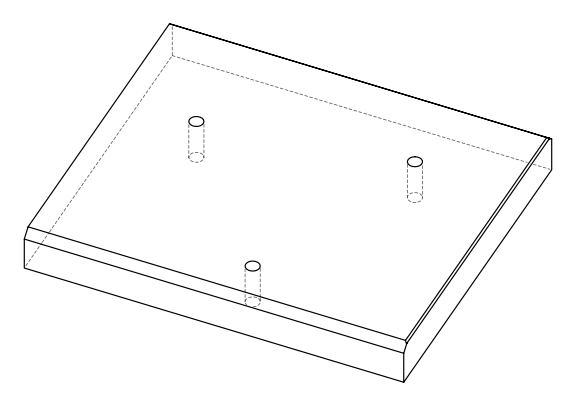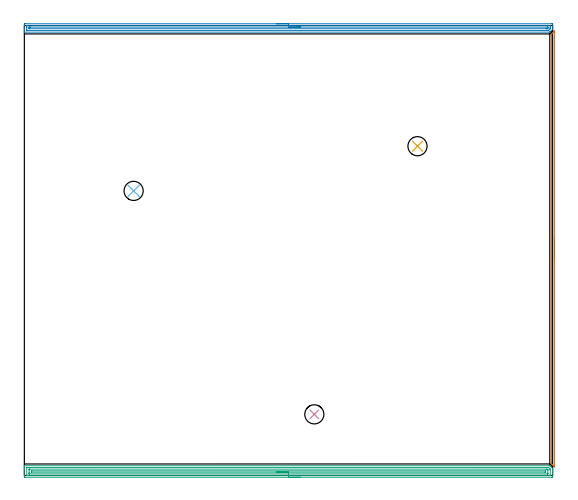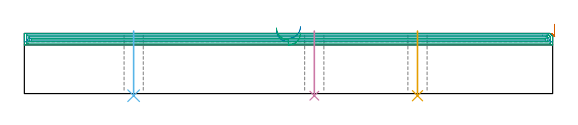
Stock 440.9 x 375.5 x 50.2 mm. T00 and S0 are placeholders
(PLAN: 6 operations, 1 tool changes, 28.8 min)
(1 AREA_MILL | FG_CHAMFER_SURFACE | UGT0205_001 | 3.05 min | 1053 mm3)
(2 AREA_MILL_1 | FG_CHAMFER_SURFACE_1 | UGT0205_001 | 10.76 min | 10793 mm3)
(3 AREA_MILL_2 | FG_CHAMFER_SURFACE_2 | UGT0205_001 | 14.3 min | 20307 mm3)
(4 INDEXABLE_INSERT_DRILL_THROUGH_HOLE_FROM_SOLID | STEP1HOLE | NXT0302_003 | 0.22 min | 10067 mm3)
(5 INDEXABLE_INSERT_DRILL_THROUGH_HOLE_FROM_SOLID_1 | STEP1HOLE_1 | NXT0302_003 | 0.22 min | 10070 mm3)
(6 INDEXABLE_INSERT_DRILL_THROUGH_HOLE_FROM_SOLID_2 | STEP1HOLE_2 | NXT0302_003 | 0.22 min | 10076 mm3)
(TOOL UGT0205_001 | Chamfer Mill 20 x 3 x 45 deg. | D20 FL50 Z2)
(TOOL NXT0302_003 | Index. Insert Drill 16mm [880-D1600L20-05] | D16 PA176 FL80 Z2)
(OP 1 AREA_MILL)
G17 G21 G94 G90
T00 M6
G54
G17 G0 G90 X442.4 Y199.05 S1061 M3
G43 Z60.2 H0
Z57.8
G94 G1 Y199.012 Z56.928 F250.
Y198.898 Z56.064
Y198.709 Z55.212
Y198.447 Z54.38
Y198.113 Z53.574
Y197.71 Z52.8
Y197.241 Z52.064
Y196.71 Z51.372
Y196.121 Z50.729
Y195.478 Z50.14
Y194.786 Z49.608
Y194.05 Z49.14
Y193.276 Z48.737
Y192.47 Z48.403
Y191.638 Z48.141
Y190.786 Z47.952
Y189.921 Z47.838
Y189.05 Z47.8
X442.399 Y7.327 Z47.801
X442.396 Y7.293 Z47.8
X442.389 Y7.211 Z47.803
X442.348 Y7.25 Z47.846
X442.296 Y7.302 Z47.9
X442.235 Y7.364 Z47.963
X442.074 Y7.524 Z48.121
X441.92 Y7.679 Z48.278
X441.789 Y7.81 Z48.409
X441.638 Y7.96 Z48.558
X441.493 Y8.105 Z48.704
X441.342 Y8.257 Z48.856
X441.201 Y8.397 Z48.994
X441.067 Y8.532 Z49.131
X440.896 Y8.703 Z49.302
X440.329 Y9.27 Z49.868
X440.018 Y9.588 Z50.182
X440.015 Y9.596 Z50.185
X440.01 Y9.65 Z50.19
X440.003 Y10.481 Z50.197
Y367.611
X440.01 Y368.45 Z50.19
X440.015 Y368.504 Z50.185
X440.018 Y368.512 Z50.181
X440.329 Y368.83 Z49.868
X441.067 Y369.568 Z49.131
X441.201 Y369.703 Z48.994
X441.342 Y369.843 Z48.856
X441.493 Y369.995 Z48.704
X441.638 Y370.14 Z48.558
X442.087 Y370.587 Z48.113
X442.226 Y370.726 Z47.974
X442.387 Y370.885 Z47.812
X442.395 Z47.803
X442.399 Z47.799
X442.4 Y189.05 Z47.8
Y188.178 Z47.838
Y187.313 Z47.952
Y186.462 Z48.141
Y185.63 Z48.403
Y184.824 Z48.737
Y184.05 Z49.14
Y183.314 Z49.608
Y182.622 Z50.14
Y181.979 Z50.729
Y181.389 Z51.372
Y180.858 Z52.064
Y180.39 Z52.8
Y179.987 Z53.574
Y179.653 Z54.38
Y179.391 Z55.212
Y179.202 Z56.064
Y179.088 Z56.928
Y179.05 Z57.8
G0 Z60.2
M5
M2
(OP 2 AREA_MILL_1)
G17 G21 G94 G90
T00 M6
G54
G17 G0 G90 X210.45 Y377. S1061 M3
G43 Z60.2 H0
Z53.2
G94 G1 X210.488 Z52.328 F250.
X210.602 Z51.464
X210.791 Z50.612
X211.053 Z49.78
X211.387 Z48.974
X211.79 Z48.2
X212.258 Z47.464
X212.79 Z46.772
X213.379 Z46.129
X214.022 Z45.54
X214.714 Z45.009
X215.45 Z44.54
X216.224 Z44.137
X217.03 Z43.803
X217.862 Z43.541
X218.714 Z43.352
X219.578 Z43.238
X220.45 Z43.2
X440.278 Y376.999 Z43.201
X440.703 Y376.996 Z43.202
X440.89 Y376.991 Z43.205
X440.9 Y376.578 Z43.618
Y376.31 Z43.885
Y375.698 Z44.496
Y374.284 Z45.913
Y373.94 Z46.256
Y373.252 Z46.948
Y372.869 Z47.33
X440.899 Y372.523 Z47.67
X440.89 Y372.398 Z47.794
X440.769 Y372.268 Z47.929
X438.506 Y370.006 Z50.194
X438.498 Y370.002 Z50.197
X438.491 Y370. Z50.2
X0.175
X0.01 Y370.002 Z50.188
X0.002 Y370.163 Z50.029
X0. Y370.33 Z49.869
Y370.613 Z49.586
Y371.302 Z48.893
Y372.525 Z47.672
Y373.06 Z47.134
Y373.672 Z46.523
Y376.31 Z43.887
X0.003 Y376.578 Z43.619
X0.01 Y376.992 Z43.205
X0.197 Y376.996 Z43.202
X0.622 Y377. Z43.2
X220.45
Y375.586 Z44.614
X438.606 Y375.585 Z44.615
X438.856 Y375.58 Z44.62
X438.882 Y375.579 Z44.621
X438.89 Y375.567 Z44.633
X438.896 Y375.533 Z44.667
X438.898 Y375.501 Z44.699
X438.9 Y375.296 Z44.904
Y374.819 Z45.381
Y373.94 Z46.26
X438.899 Y373.538 Z46.662
X438.893 Y373.06 Z47.14
X438.89 Y372.861 Z47.339
X438.797 Y372.759 Z47.441
X438.491 Y372.442 Z47.758
X437.916 Y371.867 Z48.333
X437.597 Y371.552 Z48.648
X437.468 Y371.429 Z48.771
X436.704 Y371.417 Z48.783
X436.588 Y371.415 Z48.785
X435.81 Y371.414 Z48.786
X432.431
X2.294 Y371.415 Z48.785
X2.044 Y371.42 Z48.78
X2.018 Y371.421 Z48.779
X2.01 Y371.433 Z48.767
X2.004 Y371.467 Z48.733
X2.002 Y371.499 Z48.701
X2. Y371.704 Z48.496
Y372.181 Z48.019
Y373.94 Z46.26
Y374.342 Z45.858
X2.003 Y374.819 Z45.381
X2.009 Y375.213 Z44.987
X2.029 Y375.579 Z44.621
X2.409 Y375.584 Z44.616
X2.524 Y375.585 Z44.615
X220.45 Y375.586 Z44.614
Y374.172 Z46.028
X436.704 Y374.171 Z46.029
X436.782 Y374.17 Z46.03
X436.845 Y374.167 Z46.033
X436.879 Y374.165 Z46.035
X436.89 Y374.132 Z46.068
X436.895 Y373.94 Z46.26
X436.899 Y373.748 Z46.452
X436.898 Y373.554 Z46.646
X436.894 Y373.425 Z46.775
X436.89 Y373.324 Z46.876
X436.864 Y373.276 Z46.924
X436.704 Y373.103 Z47.097
X436.682 Y373.081 Z47.119
X436.427 Y372.838 Z47.362
X436.281 Y372.834 Z47.366
X436.044 Y372.83 Z47.37
X435.81 Y372.829 Z47.371
X435.152 Y372.828 Z47.372
X4.196 Y372.829 Z47.371
X4.118 Y372.83 Z47.37
X4.056 Y372.833 Z47.367
X4.021 Y372.835 Z47.365
X4.01 Y372.868 Z47.332
X4.005 Y373.06 Z47.14
X4.001 Y373.252 Z46.948
X4.002 Y373.94 Z46.26
X4.004 Y374.128 Z46.072
X4.009 Y374.157 Z46.043
X4.023 Y374.165 Z46.035
X4.079 Y374.167 Z46.033
X4.196 Y374.169 Z46.031
X4.854 Y374.171 Z46.029
X5.09 Y374.172 Z46.028
X220.45
X221.322 Z46.067
X222.186 Z46.18
X223.038 Z46.369
X223.87 Z46.632
X224.676 Z46.965
X225.45 Z47.368
X226.186 Z47.837
X226.878 Z48.368
X227.521 Z48.957
X228.11 Z49.601
X228.642 Z50.293
X229.11 Z51.028
X229.513 Z51.802
X229.847 Z52.608
X230.109 Z53.44
X230.298 Z54.292
X230.412 Z55.157
X230.45 Z56.028
G0 Z60.2
M5
M2
(OP 3 AREA_MILL_2)
G17 G21 G94 G90
T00 M6
G54
G17 G0 G90 X230.45 Y-1.5 S1061 M3
G43 Z60.2 H0
Z50.6
G94 G1 X230.412 Z49.728 F250.
X230.298 Z48.863
X230.109 Z48.012
X229.847 Z47.18
X229.513 Z46.374
X229.11 Z45.6
X228.642 Z44.864
X228.11 Z44.172
X227.521 Z43.529
X226.878 Z42.94
X226.186 Z42.408
X225.45 Z41.94
X224.676 Z41.537
X223.87 Z41.203
X223.038 Z40.941
X222.186 Z40.752
X221.322 Z40.638
X220.45 Z40.6
X0.622
X0.138 Y-1.495 Z40.603
X0.01 Y-1.492 Z40.606
X0. Y-1.359 Z40.738
Y5.057 Z47.151
Y5.591 Z47.688
Y5.935 Z48.031
Y6.47 Z48.566
Y6.813 Z48.908
Y7.501 Z49.6
Y7.781 Z49.88
X0.003 Y7.942 Z50.035
X0.01 Y8.098 Z50.189
X0.175 Y8.1 Z50.2
X438.491
X438.498 Y8.097 Z50.197
X438.506 Y8.093 Z50.193
X440.788 Y5.812 Z47.911
X440.89 Y5.7 Z47.795
X440.9 Y5.591 Z47.691
Y5.496 Z47.595
Y4.866 Z46.965
Y4.178 Z46.274
Y2.956 Z45.053
Y2.422 Z44.516
Y1.811 Z43.906
Y-0.825 Z41.272
X440.897 Y-1.092 Z41.005
X440.89 Y-1.492 Z40.605
X440.689 Y-1.496 Z40.602
X440.278 Y-1.5 Z40.6
X220.45
Y-0.086 Z42.014
X3.173
X2.409 Y-0.085 Z42.015
X2.277 Y-0.084 Z42.016
X2.049 Y-0.079 Z42.021
X2.009 Y-0.071 Z42.029
X2.005 Y-0.04 Z42.06
X2.003 Y-0.008 Z42.092
X2. Y0.188 Z42.288
X2.001 Y6.471 Z48.571
X2.004 Y6.578 Z48.678
X2.009 Y6.649 Z48.749
X2.013 Y6.679 Z48.779
X2.539 Y6.685 Z48.785
X436.834
X437.216 Y6.683 Z48.783
X437.406 Y6.68 Z48.78
X437.45 Y6.679 Z48.779
X437.5 Y6.638 Z48.738
X437.597 Y6.549 Z48.649
X438.215 Y5.935 Z48.035
X438.491 Y5.658 Z47.758
X438.789 Y5.353 Z47.453
X438.861 Y5.277 Z47.377
X438.89 Y5.237 Z47.337
X438.893 Y5.19 Z47.29
X438.896 Y5.057 Z47.157
X438.9 Y4.655 Z46.755
X438.899 Y0.129 Z42.229
X438.896 Y0.022 Z42.122
X438.891 Y-0.049 Z42.051
X438.887 Y-0.079 Z42.021
X438.361 Y-0.086 Z42.014
X220.45
Y1.328 Z43.428
X4.123 Y1.329 Z43.429
X4.065 Y1.33 Z43.43
X4.027 Y1.333 Z43.433
X4.012 Y1.335 Z43.435
X4.01 Y1.351 Z43.451
X4.004 Y1.543 Z43.643
X4.001 Y1.735 Z43.835
X4. Y2.614 Z44.714
Y4.371 Z46.471
X4.004 Y5.057 Z47.157
X4.007 Y5.242 Z47.342
X4.014 Y5.265 Z47.365
X4.033 Y5.267 Z47.367
X4.087 Y5.269 Z47.369
X4.196 Y5.271 Z47.371
X435.592
X435.81 Y5.269 Z47.369
X436.029 Y5.265 Z47.365
X436.433 Y5.256 Z47.356
X436.642 Y5.057 Z47.157
X436.704 Y4.996 Z47.096
X436.806 Y4.892 Z46.992
X436.854 Y4.839 Z46.939
X436.876 Y4.813 Z46.913
X436.89 Y4.756 Z46.856
X436.897 Y4.371 Z46.471
X436.899 Y4.178 Z46.278
X436.9 Y2.229 Z44.329
X436.896 Y1.543 Z43.643
X436.893 Y1.358 Z43.458
X436.886 Y1.335 Z43.435
X436.867 Y1.333 Z43.433
X436.813 Y1.33 Z43.43
X436.704 Y1.329 Z43.429
X220.45 Y1.328 Z43.428
Y2.743 Z44.843
X6.142
X6.063 Y2.745 Z44.845
X6.027 Y2.747 Z44.847
X6.012 Y2.749 Z44.849
X6.01 Y2.767 Z44.867
X6.005 Y2.87 Z44.97
X6. Y3.284 Z45.384
Y3.3 Z45.4
X6.007 Y3.731 Z45.831
X6.01 Y3.837 Z45.937
X6.02 Y3.851 Z45.951
X6.053 Y3.853 Z45.953
X6.121 Y3.855 Z45.955
X6.31 Y3.857 Z45.957
X434.758
X434.837 Y3.855 Z45.955
X434.873 Y3.853 Z45.953
X434.888 Y3.851 Z45.951
X434.89 Y3.833 Z45.933
X434.895 Y3.73 Z45.83
X434.9 Y3.316 Z45.416
Y3.3 Z45.4
X434.893 Y2.869 Z44.969
X434.89 Y2.763 Z44.863
X434.881 Y2.749 Z44.849
X434.847 Y2.747 Z44.847
X434.779 Y2.745 Z44.845
X434.59 Y2.743 Z44.843
X220.45
X219.578 Z44.881
X218.714 Z44.995
X217.862 Z45.183
X217.03 Z45.446
X216.224 Z45.78
X215.45 Z46.182
X214.714 Z46.651
X214.022 Z47.182
X213.379 Z47.772
X212.79 Z48.415
X212.258 Z49.107
X211.79 Z49.843
X211.387 Z50.616
X211.053 Z51.422
X210.791 Z52.254
X210.602 Z53.106
X210.488 Z53.971
X210.45 Z54.843
G0 Z60.2
M5
M2
(OP 4 INDEXABLE_INSERT_DRILL_THROUGH_HOLE_FROM_SOLID)
G17 G21 G94 G90
T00 M6
G54
G17 G0 G90 X242. Y51. S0 M3
G43 Z60.2 H1
G94 G81 G98 Z-1.779 F250. R52.2
G80
M5
M2
(OP 5 INDEXABLE_INSERT_DRILL_THROUGH_HOLE_FROM_SOLID_1)
G17 G21 G94 G90
T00 M6
G54
G17 G0 G90 X328.1 Y274.8 S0 M3
G43 Z60.2 H1
G94 G81 G98 Z-1.779 F250. R52.2
G80
M5
M2
(OP 6 INDEXABLE_INSERT_DRILL_THROUGH_HOLE_FROM_SOLID_2)
G17 G21 G94 G90
T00 M6
G54
G17 G0 G90 X91.2 Y237.5 S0 M3
G43 Z60.2 H1
G94 G81 G98 Z-1.779 F250. R52.2
G80
M5
M2
